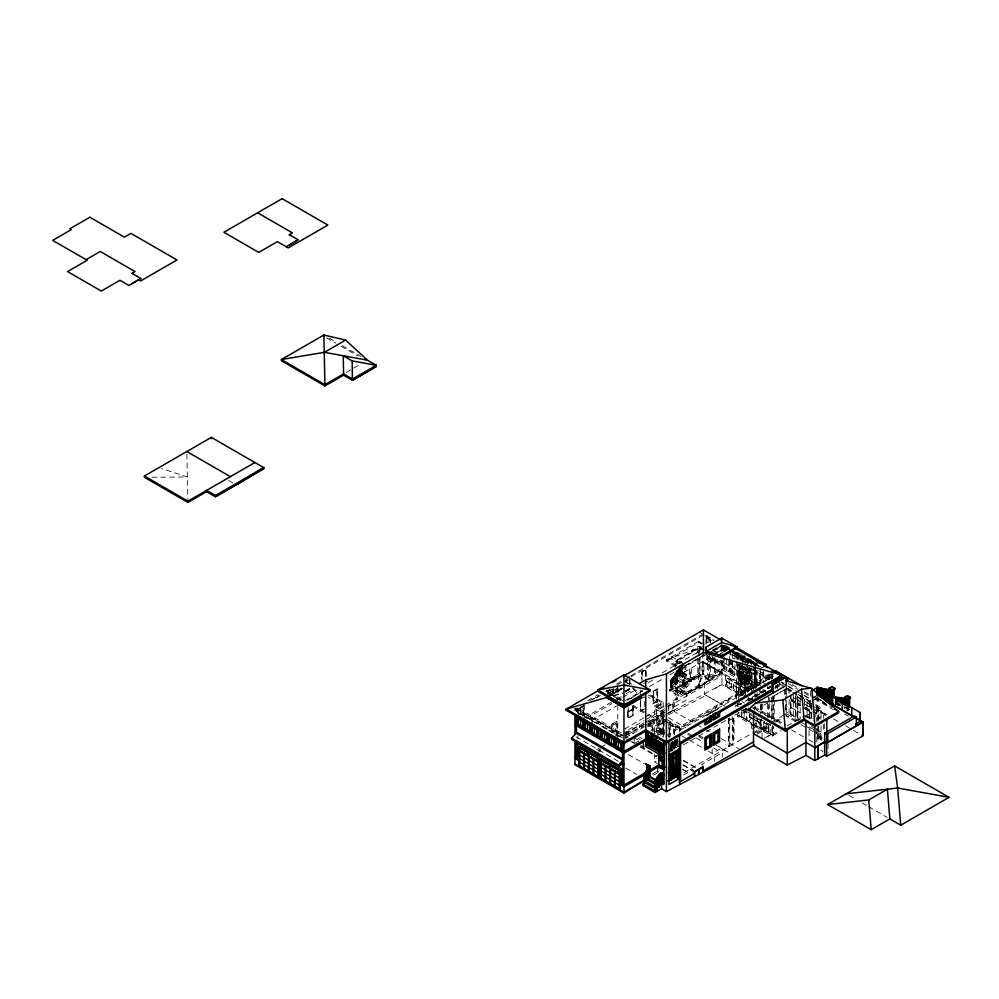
<?xml version="1.0" encoding="UTF-8"?>
<svg xmlns="http://www.w3.org/2000/svg" width="999" height="999" viewBox="0 0 999 999"><rect width="100%" height="100%" fill="white"/><g stroke="black" fill="none" stroke-linecap="round" stroke-linejoin="round"><path stroke-width="0.75" stroke-dasharray="5 3.75" d="M737.262 714.585L741.857 717.157M761.151 729.295L761.151 718.731M761.151 712.699L761.151 706.668L767.806 702.821M772.177 726.972L772.177 736.101L773.139 735.551L773.139 726.773M786.188 686.276L786.188 688.773L773.139 696.315L773.139 720.466L773.126 696.315L771.678 695.479L772.04 698.751M786.201 699.962L786.201 711.9L799.5 719.592M786.201 698.463L786.201 688.024M817.232 696.453L817.232 709.502L827.996 715.709M737.262 703.933L738.661 704.745L737.262 704.195L737.262 707.13M721.44 646.153L721.041 651.798L714.223 651.96M729.745 718.119L728.558 718.843L729.745 718.119L729.757 746.191L680.819 774.462M670.841 679.907L670.204 681.218L679.77 667.469M680.132 668.094L671.203 680.544L670.841 689.347L670.841 680.331L680.132 667.682L680.456 674.712L680.269 667.482M682.816 671.478L670.841 687.674L682.454 671.266M669.58 690.796L672.202 689.273L682.28 675.237L691.62 680.631L681.543 694.667L678.92 696.178L669.58 690.796L669.58 689.46L671.39 688.411L680.731 693.793L678.92 694.842L678.92 696.178M751.073 670.429L750.162 671.34L751.073 673.276M749.637 677.597L754.445 680.369L755.344 682.392L756.243 681.493L756.243 671.153M759.602 678.196L760.514 677.31L759.602 675.374M695.991 653.309L702.347 647.24M708.741 680.744L685.751 694.792L675.099 688.648L691.608 679.108L693.556 680.232L700.811 675.636L700.811 687.849L699.725 687.212L698.638 687.861L699.725 688.473L699.712 657.192M706.855 681.618L701.548 684.839L702.21 685.277M772.04 727.309L772.04 734.927L773.139 735.551L781.193 730.781M805.331 716.458L814.622 711.013M728.571 720.803L734.04 717.644L734.04 739.11M815.771 717.082L815.771 709.415L818.855 707.629L818.855 719.892M610.601 694.904L621.278 688.711M621.59 689.235L610.152 695.841L622.852 688.511M709.989 652.31L721.952 645.391L730.481 650.337M707.567 653.696L680.581 669.305L680.581 668.031M346.241 372.39L359.465 364.76M587.599 700.699L598.051 694.655M616.358 684.078L621.565 681.068M625.561 678.771L629.582 676.435M630.931 675.661L702.097 634.54M574.962 709.29L576.785 708.241L576.785 712.125M589.747 700.749L599.113 695.341M617.657 684.627L621.565 682.367M703.433 635.027L625.049 680.319L631.618 684.115M622.889 700.686L606.53 691.233L610.152 689.148M643.993 723.026L623.963 734.602L577.872 707.991L576.423 708.828L576.423 711.138M592.507 699.537L599.163 695.691M605.819 691.845L608.491 690.309M622.514 737.749L574.962 710.301L583.678 705.269L583.678 716.758M596.44 697.901L600.449 695.579M607.13 691.72L609.802 690.172L609.802 689.16M625.599 681.206L627.772 679.944M577.872 708.99L583.316 705.843L583.316 717.007M576.423 710.139L577.872 709.302L623.963 735.913M582.954 706.468L578.234 709.19L578.146 713.623L578.234 709.19L583.041 706.305L583.041 718.256M609.065 693.119L612.699 691.021M675.449 666.333L666.458 661.151L666.458 659.877L698.938 641.121L704.345 644.255M610.239 694.642L612.787 693.169L612.787 688.773L608.978 690.971L608.978 693.905M621.49 688.136L617.682 690.346L617.682 687.412M608.703 695.841L621.765 688.299M610.152 695.129L621.59 688.536M610.152 695.341L621.59 688.736M578.234 715.059L582.954 712.337M704.095 650.424L698.863 647.414L700.799 648.526L700.799 647.277L698.863 646.166L691.608 650.361L691.608 651.61M625.961 690.634L629.582 688.536M629.682 688.586L625.874 690.784L625.961 684.477M699.949 648.039L677.272 661.138L681.006 663.299M625.599 691.258L629.957 688.736M625.237 691.695L634.203 686.513M625.137 692.182L632.667 687.824M584.403 717.781L611.288 702.247M616.67 699.138L624.737 694.48M626.086 693.706L634.153 689.035M643.556 683.603L648.938 680.494M662.374 672.727L696.353 653.096M586.376 718.318L612 703.521M618.743 699.625L621.44 698.064M622.789 697.277L636.263 689.497M648.401 682.479L653.796 679.37M679.844 675.561L679.844 668.443M685.976 665.384L703.446 655.282L703.446 654.083L738.648 674.412L749.1 668.368M625.049 700.661L642.619 690.484M649.387 686.575L664.248 677.996M669.655 674.862L703.446 655.344L757.779 686.713M712.574 650.074L716.595 647.752M591.183 720.629L616.483 706.006M678.433 670.042L678.646 678.346L687.986 683.741L686.176 684.79L676.835 679.395L678.646 678.346M713.011 650.561L721.952 645.404L712.649 650.761M639.198 693.343L626.136 700.886L626.136 703.396M677.622 671.028L677.984 678.159L677.984 671.028M630.856 698.576L634.577 696.328M677.21 671.74L677.222 679.07M676.423 672.702L676.423 679.819M713.648 651.123L721.952 646.328M675.811 673.551L675.998 680.781L675.986 673.451M675.199 674.4L675.561 681.53L675.561 674.4M674.587 675.249L674.775 682.479L674.775 675.149M674.337 683.229L674.163 675.998M673.363 676.96L673.726 684.078L673.726 676.96M681.93 672.165L681.917 665.034M672.939 677.697L673.201 685.888L682.542 691.283L680.731 692.332L680.731 695.129M681.318 673.014L681.306 665.896M672.14 678.658L672.327 685.888L672.502 678.658M716.495 652.822L721.715 649.8L721.715 643.044M680.706 673.863L680.706 668.169M671.54 686.638L671.89 679.507M710.951 656.818L680.456 674.362L689.797 679.757L687.986 683.741M679.045 669.405L679.045 676.311M684.178 673.164L683.091 673.788L683.091 686.001L684.19 685.364L684.178 673.164L683.366 672.689L683.366 684.902L684.19 685.364M679.233 669.293L679.045 676.523L679.045 669.193M640.659 698.9L644.293 696.803L644.293 708.528L640.571 710.789L640.571 698.838L640.671 710.626M689.797 681.231L680.456 675.836L678.646 676.885L687.986 682.267M718.668 654.869L729.12 648.838M714.897 657.767L709.702 660.764L709.702 656.53M709.44 661.238L715.172 657.929L715.184 676.847M676.835 679.395L676.835 680.868L675.012 681.917L684.352 687.3L682.542 691.283M709.44 662.075L715.172 658.766M684.377 676.623L684.377 677.509L684.552 676.735M706.755 664.66L707.567 664.185M707.604 665.147L708.428 664.672M628.059 711.887L632.954 709.065M673.201 685.888L671.39 686.937L680.731 692.332M632.954 709.377L628.059 712.2L628.146 717.856M670.841 689.347L671.203 689.135M708.653 657.354L717.357 662.374L721.278 660.114M691.62 680.631L691.608 677.821L698.875 673.626L708.666 679.283L721.141 672.077L721.141 658.778M691.608 678.221L697.789 674.65M689.797 679.757L691.608 678.708M702.21 678.046A7.767 4.483 0 0 0 700.986 683.466L685.988 692.782L677.272 687.762L698.875 675.287L698.863 646.166M702.01 674.088L702.834 673.613M676.186 689.273L677.285 688.648L676.186 688.024M703.096 674.775L703.096 662.549L703.908 662.075L703.92 674.3L702.01 674.15L702.834 673.676L702.821 652.697M690.359 681.805L691.333 681.243L691.32 669.03L690.509 668.568L690.359 681.805L689.535 681.33L689.535 669.13L691.32 669.03L689.535 669.13M644.655 708.741L640.309 711.251L640.297 701.473M684.352 687.3L686.176 686.251L676.835 680.868M654.457 732.529L654.445 706.093L660.976 702.322L647.889 694.755M708.666 675.586L709.44 675.137M715.184 671.827L721.141 668.381M656.63 732.654L656.618 706.093L663.149 702.322L648.701 693.968M612.637 732.03L615.721 730.244L615.721 737.399M709.44 676.81L704.632 679.595L704.632 694.455L724.924 706.168L706.106 695.267M715.184 673.501L721.141 670.054M675.099 699.337L676.198 698.701L677.285 699.337L676.198 699.962L675.099 699.337L675.099 668.781M684.902 693.868L686.325 693.044L686.338 699.962L673.151 707.567M708.666 680.169L721.965 672.489M643.905 717.819L625.062 728.708L634.265 734.015M645.254 717.045L664.098 706.156M665.434 705.381L721.965 672.727L702.821 661.5M686.325 694.567L721.965 673.975M665.684 707.092L673.151 702.784L673.151 710.526L668.793 713.036M738.661 700.811L738.648 664.897L742.269 662.799M743.481 662.1L749.537 658.603M745.416 661.813L750.261 659.015L750.261 662.999M625.786 737.087L625.786 731.218L644.043 720.679M645.342 719.917L665.896 708.054M668.381 706.618L721.965 675.661M745.903 661.95L751.71 658.603L751.71 664.997M745.416 663.074L750.261 660.277L754.245 662.162M596.753 749.612L599.375 748.101M600.674 747.352L605.906 744.33M619.405 736.525L621.728 735.189M624.475 733.603L639.422 724.962L639.422 727.472M645.329 722.265L663.885 711.538L654.445 706.093M738.648 668.868L747.115 663.985M598.064 750.599L600.674 749.088M639.397 727.072L647.327 722.489M648.638 721.728L664.747 712.299M744.205 666.495L739.372 669.293L740.821 670.129L740.821 662.412M625.237 735.539L644.455 724.437M648.339 722.202L658.803 716.146L658.803 735.339M738.648 670.554L744.692 667.057M598.214 752.185L600.824 750.674M648.339 723.463L653.533 720.454M746.628 666.77L739.372 670.966L748.438 676.211L748.451 679.557L758.478 685.351M625.237 737.849L644.455 726.748M648.339 724.5L658.803 718.456L657.342 717.619L663.885 713.848L654.445 708.391L660.976 704.62L647.889 697.065M748.326 666.945L738.648 672.539L729.782 662.1M646.728 726.223L652.534 722.864L652.547 731.892M737.562 673.788L748.276 667.594M648.326 725.624L652.272 723.338L652.272 731.455M754.245 664.884L755.344 664.26M647.914 726.91L651.36 724.912L651.36 730.581M753.895 665.609L757.155 663.723L756.068 663.086M715.434 688.311L721.965 684.54L721.952 660.252M758.653 685.664L739.372 674.525L750.261 668.244L769.48 679.332M738.648 675.162L751.71 667.607L751.71 668.868L769.58 679.183M751.71 668.868L738.648 676.41L756.892 686.95M738.648 677.147L751.71 669.592L751.723 693.443M739.735 677.772L750.624 671.478L750.624 677.759L739.735 684.053M745.454 674.787L750.349 671.952L750.349 677.609L745.454 680.431L745.454 674.787L745.541 680.282M634.29 741.57L633.928 737.387M740.097 680.706L744.817 677.971M745.541 677.559L750.261 674.824M762.187 667.844L765.871 665.721M634.652 743.368L638.661 741.058M654.682 731.792L657.354 730.257L658.803 731.093L653.546 734.128M740.696 696.003L740.696 682.08L741.782 681.455L753.658 688.323M740.097 683.428L740.097 677.984L744.904 675.099L744.904 680.756L740.009 683.578L739.922 666.283M739.735 684.889L750.624 678.596L750.636 690.933M740.646 685.414L744.28 683.316L744.28 696.703M658.666 734.877L663.885 731.855L654.445 726.41L660.988 722.639L645.279 713.573M763.973 674L763.386 674.275L763.386 671.34M664.76 732.617L659.527 735.639L659.527 715.309L679.482 726.835L679.482 732.142M747.04 691.945L747.04 685.751L748.126 685.127L748.126 691.308M747.552 692.245L747.489 686.013L748.588 685.389L748.588 691.57M643.206 746.715L642.844 742.532M640.659 745.254L644.03 747.19L640.297 745.454M770.753 674.1L679.482 726.835L679.482 728.096L667.856 721.378M666.42 735.639L773.114 674M736.525 697.439L735.426 696.815L747.177 690.034L748.263 690.659L773.114 676.298L768.406 673.576L768.406 679.882M679.482 730.531L773.114 676.423L768.406 673.701M705.981 715.509L710.339 712.999M714.148 710.789L718.493 708.279M753.721 691.895L753.721 687.911L752.634 688.536L752.634 691.196M706.143 715.609L710.164 713.286M718.231 708.753L715.684 710.214L718.131 708.903M706.343 715.721L709.977 713.623M672.04 741.733L672.315 749.7M674.313 740.896L675.037 740.471M765.621 690.621L755.731 696.053L755.719 694.892L768.181 687.999M755.719 696.041L765.346 690.471M748.438 700.774L753.758 697.702M755.094 696.927L765.734 690.784M775.748 686.251L783.154 681.98M659.69 753.983L654.457 756.992L657.155 758.553M775.162 688.436L780.231 685.614M668.169 752.06L678.696 745.828M671.316 742.307L671.453 750.349L671.59 742.307M674.175 742.145L674.038 748.85L674.038 740.734M675.624 747.776L675.898 739.822M676.485 739.322L676.76 747.289M668.606 752.309L676.498 747.589M683.466 744.867L725.823 720.391M734.964 715.109L746.952 708.179M657.155 763.586L654.457 762.025L659.69 759.003M791.42 691.783L784.565 688.448L784.565 696.116M754.382 726.061L737.212 716.146L746.703 710.851M773.139 696.315L786.201 688.773L785.114 688.136M652.135 774.262L658.816 770.404L657.367 771.253L657.367 766.221M653.596 775.099L658.816 772.09L658.816 766.633M755.993 720.729L759.49 718.706M752.534 725.549L760.951 720.691L753.283 716.258M767.457 717.644L768.556 717.02L768.543 696.915M752.534 728.596L760.951 723.526L755.194 720.204M708.179 751.086L712.162 753.396L721.415 748.263M814.247 696.965L816.87 695.441M729.757 746.191L751.485 733.641M752.834 732.866L768.431 723.85M772.04 721.74L786.201 713.586L800.998 722.127M813.586 697.789L816.021 696.378M754.62 733.079L772.04 723.014M774.225 721.74L781.842 717.344M814.247 699.487L819.43 696.178M683.528 774.999L692.931 769.567L692.931 773.975M762.062 738.061L762.062 729.62L770.229 724.899L766.208 722.577M757.017 732.929L770.092 725.386M775.798 722.102L783.316 717.757M814.61 699.687L817.219 698.176L812.075 701.236L817.332 698.226L824.375 702.21M757.329 734.015L772.177 725.449M764.397 738.111L771.69 733.903L773.139 735.564L773.139 726.435M771.69 734.377L764.784 738.049M787.287 725.848L804.607 715.858M772.04 734.927L779.557 730.594M817.944 720.142L817.956 709.402L821.041 707.629L821.041 719.817M835.414 704.295L835.776 700.374M839.46 704.869L840.022 704.969M816.845 719.03L824.662 714.547L815.771 709.415M846.141 707.117L846.715 708.94M846.74 707.255L844.405 708.528L844.405 706.905M848.813 707.604L846.603 708.878L845.991 706.892L846.603 707.255M847.926 709.028L849.649 709.715L847.926 710.389L848.201 707.604M846.628 710.489L848.813 709.228M847.102 708.666L848.651 709.452L848.925 707.667M816.857 734.839L818.855 733.678L818.855 726.023M817.856 735.526L821.041 733.678L817.02 731.368M817.856 738.049L821.041 736.213L814.385 732.367M676.723 665.809L666.458 659.877L671.852 656.768L682.242 662.774M817.244 720.042L826.835 714.547L817.944 709.415M675.099 688.648L699.725 674.999L709.515 680.669L685.751 694.392L675.948 688.736L699.725 674.999L679.757 686.937L678.908 686.45M774.937 687.524L780.356 684.527M797.452 718.393L797.439 695.354M625.724 735.526L643.706 726.173M645.079 725.449L664.447 715.371M665.684 714.722L721.965 684.54L741.595 695.916M664.622 716.87L661.001 718.756L680.731 730.157M668.381 714.909L706.081 695.292M644.03 747.215L643.668 741.545M667.769 749.899L678.421 744.355M728.596 718.793L728.471 746.927M737.212 716.146L738.661 715.384L750.349 722.177L750.349 718.668M666.458 659.877L702.022 646.715M686.325 693.806L684.902 694.305L684.889 666.795M613.598 695.429L622.477 692.856M613.761 695.841L622.427 693.331M727.709 682.517L726.86 681.418L727.709 681.306M152.06 477.235L187.375 476.973L161.713 468.568M700.149 649.338L702.347 649.325M820.167 699.537L817.232 699.075L832.03 707.617M835.176 703.933L839.697 704.732M837.287 704.532L840.346 705.069M840.246 705.294L837.237 704.77L837.075 699.35M731.505 654.757L750.923 660.239M715.184 675.524L714.397 675.224A8.217 4.745 0 0 0 704.482 675.973L709.44 678.833M722.502 645.566L729.495 648.813M736.488 652.06L744.879 655.968M329.133 338.074L335.739 341.883M342.332 345.691L360.814 356.356M326.498 337.812L335.739 343.144M341.009 346.191L358.166 356.094M835.451 701.51L839.46 703.82M844.804 706.905L848.201 708.878M834.977 701.46L839.023 703.796M835.639 702.547L843.406 707.03M835.464 702.672L840.846 705.769M834.977 703.084L839.023 705.419M835.951 703.87L838.648 705.419M817.232 697.864L820.017 699.787M725.399 645.379L730.481 648.314M741.183 654.495L754.62 662.25M816.87 697.976L824.762 702.534M844.517 713.935L848.463 716.221M755.706 663.623L751.71 661.326L749.537 662.587L749.537 659.864M792.207 684.69L797.514 687.762M804.158 691.595L813.448 696.965M814.784 697.727L829.382 706.156M706.193 635.364L714.035 639.884M724.113 645.679L729.707 648.938M734.939 651.96L762.974 668.144M732.517 650.749L723.076 645.391L723.076 648.226L725.936 649.874L725.936 647.04M733.84 651.51L754.982 663.723M723.164 645.554L725.848 647.102L725.848 649.712L723.164 648.164M726.298 647.364L728.97 648.9M699.662 632.429L702.185 633.878M704.894 635.439L714.035 640.721M721.877 645.254L728.408 649.025M733.628 652.035L759.065 666.72M773.114 674.837L772.027 674.2L772.027 678.583M788.223 683.653L797.514 689.023M804.158 692.856L813.448 698.214M814.784 698.988L833.366 709.715M706.081 636.55L712.687 640.359M721.927 645.704L728.533 649.512M729.857 650.274L759.003 667.107M751.71 662.999L755.706 665.309L755.881 662.986M723.164 646.865L725.848 648.401M726.298 648.663L727.597 649.412L727.597 648.101M711.425 640.684L705.981 637.449L705.981 644.467M720.566 645.966L727.097 649.737M732.329 652.747L753.521 664.884L753.521 662.162M705.981 637.662L711.425 640.809L711.425 638.373M720.566 646.091L727.097 649.862M732.329 652.871L749.887 662.799M706.343 638.074L709.977 640.172M722.801 648.376L726.723 650.636M781.343 682.18L783.865 683.628M787.662 685.814L795.404 690.284M804.332 695.454L810.664 699.1M726.123 650.836L723.95 649.575L723.95 652.085M741.008 659.427L746.453 662.562M781.143 682.379L810.314 699.238L810.314 701.748L797.052 694.093M737.474 657.692L732.567 654.869L732.567 657.692M741.283 659.889L746.178 662.724M721.715 648.913L725.449 651.073M758.653 670.566L771.777 678.021L771.84 671.34M721.715 649.8L725.449 651.96M787.537 688.286L796.915 693.706M798.263 694.48L810.314 701.435M815.684 704.532L821.041 707.629M779.819 684.14L785.114 687.212M786.45 687.974L795.728 693.331M706.343 641.845L708.154 642.894L708.154 639.123M754.432 670.317L752.072 668.955L752.072 671.678M792.731 692.544L818.855 707.629M763.323 676.835L768.044 679.557M797.439 696.827L800.711 698.713M804.332 700.799L809.777 703.945M802.609 700.124L797.714 697.29L797.714 702.946L802.609 705.781M812.724 705.968L816.408 708.091L816.408 713.748L812.736 711.625M741.283 665.546L746.178 668.381M833.378 718.818L838.748 721.927M845.479 725.811L852.197 729.695M853.546 730.469L862.961 735.901M741.008 665.709L746.453 668.843L746.453 666.333M738.648 664.897L739.372 665.309L739.372 674.525M713.473 650.774L717.444 653.071M741.295 666.92L746.091 669.692L746.191 681.58L741.208 678.696L741.208 666.758L746.178 669.63L746.091 681.418M749.637 671.74L754.432 674.5M797.801 700.174L800.162 701.535M804.707 704.158L809.415 706.88M813.96 709.502L816.32 710.863M793.268 697.552L795.629 698.913M747.452 673.638L742.544 670.816L742.544 658.865M765.684 684.065L763.323 682.704L763.224 672.302M769.492 686.688L772.027 688.149M804.607 706.93L809.515 709.765L809.515 704.108L804.607 701.273L804.607 705.519M795.991 702.272L790.546 699.125L790.546 714.41M797.439 703.109L800.711 704.994M809.777 710.227L804.345 707.092L804.332 699.337M704.432 649.825L699.949 647.24L677.272 660.351L682.242 663.224M790.546 699.962L795.991 703.109M797.439 703.945L800.711 705.831M804.345 707.929L809.777 711.063M800.162 705.831L797.714 704.42L797.726 718.244L800.174 719.555L800.162 705.931L797.801 704.57L797.814 718.194M805.831 709.103L809.515 711.226L809.515 718.905M767.132 687L769.58 688.411M804.707 708.553L809.415 711.276M724.238 662.936L729.033 665.709M732.579 667.757L737.387 670.529M741.295 672.789L746.091 675.549M756.243 681.555L759.602 683.491L759.602 671.166M712.112 657.117L721.965 662.799L721.141 663.274L707.604 655.456L707.604 664.26M760.788 685.838L749.899 679.557L749.887 667.532M763.099 689.785L765.771 691.333M812.262 718.743L805.931 715.084L805.931 718.156M790.908 707.392L795.629 710.127M797.814 711.375L800.174 712.737M804.707 715.359L809.427 718.081M722.689 668.319L756.33 687.749L756.33 682.442M805.943 716.345L813.523 720.729M762.786 691.945L763.061 690.958M755.831 688.311L741.008 679.757L741.008 696.191M757.18 689.098L762.574 692.207M721.965 669.58L753.721 687.911M759.203 691.508L761.738 692.981M740.696 682.08L747.04 685.751M747.489 686.013L752.572 688.948M702.821 661.45L754.982 691.795M721.141 672.964L702.01 661.912L702.01 674.15M721.965 673.563L751.023 690.334M747.19 689.385L749.362 690.634M811.475 726.498L815.471 728.808M816.683 729.507L821.041 732.017M740.559 685.863L745.466 688.698L745.379 694.342M802.284 722.851L815.721 730.619M796.653 720.866L785.651 715.134L785.651 696.753M805.793 726.136L812.324 729.907M813.636 730.669L818.855 733.678M726.86 681.418L731.58 684.14M733.753 685.401L738.473 688.124M740.659 689.372L745.366 692.107M795.616 721.528L786.201 716.096L786.201 701.036M800.998 724.637L806.368 727.747M809.065 729.295L813.061 731.605M817.944 735.476L825.574 739.859M817.045 736.213L823.388 739.872M740.559 692.782L743.019 694.193L743.006 687.387M749.912 698.076L752.359 699.587M744.642 695.454L740.296 692.944L740.296 685.401L745.729 688.536L745.741 696.078M749.362 698.176L751.548 699.437M817.944 737.999L821.752 740.197M725.411 685.601L742.931 695.729M748.326 698.838L751.023 700.399M702.834 673.676L703.92 674.3M736.525 695.142L735.426 694.517L735.426 696.815M682.242 664.01L685.976 666.171M679.919 663.923L670.766 658.641L666.458 661.151L698.938 642.369L698.938 641.121L701.635 644.168M754.62 706.992L785.976 725.099M699.725 676.66L698.626 676.036L698.638 687.849M753.533 707.629L783.241 724.774M791.583 729.869L806.368 738.411M813.061 742.269L809.065 739.959L809.065 726.785M741.782 701.573L744.33 703.034M752.397 707.692L754.944 709.165L754.944 706.068M768.556 717.02L755.394 709.427L755.394 706.33M738.81 702.572L741.658 704.195M676.723 667.082L684.964 671.827M820.479 750.124L823.001 751.585M736.475 702.484L740.409 704.757M729.67 699.1L728.583 698.463L728.583 700.774L725.661 702.459L725.661 700.162L726.748 700.786M745.404 708.628L749.45 710.963M682.28 672.427L691.608 677.821M745.404 708.89L749.45 711.226M682.28 673.314L693.556 679.832L693.543 678.933M738.386 706.518L735.751 704.994L735.751 707.941M743.668 709.565L746.303 711.088M747.627 711.85L751.585 714.135M752.896 714.897L764.859 721.802M743.668 710.714L746.94 712.599L746.94 720.167M751.997 715.521L749.45 714.048L749.45 721.64M741.857 710.089L746.665 712.762L746.665 720.004M690.509 680.769L691.333 681.243M698.638 687.025L699.725 687.662M749.812 716.67L760.589 722.889M752.147 718.131L749.712 716.72L749.712 714.522L760.676 720.841L760.676 723.051L753.371 718.83M749.45 716.882L751.748 718.206M749.45 717.095L754.045 719.742M755.194 720.416L760.951 723.726M677.622 678.159L677.797 670.928M741.857 716.683L746.578 719.405M763.81 729.357L768.531 732.092M760.876 728.209L761.962 728.845M752.672 724.2L762.062 729.62M755.706 726.822L770.229 735.214L770.229 724.899M683.091 686.001L682.28 685.526L682.267 663.623M717.357 706.218L716.271 705.581L716.271 707.891L679.482 729.145L679.482 730.394M671.016 680.082L670.566 681.43L670.042 681.031M684.352 688.773L675.024 683.378L673.201 684.427L682.542 689.822M678.908 686.051L679.757 686.538M713.061 711.126L716.32 713.011M672.202 689.273L681.543 694.667M711.425 712.075L714.685 713.96M669.58 689.46L678.92 694.842M848.938 795.316L855.544 799.125M862.137 802.934L867.419 805.981M868.73 806.742L887.212 817.407M673.151 702.185L674.6 703.021L674.6 711.675M624.325 681.156L629.557 684.178M640.034 690.222L642.644 691.733M625.299 681.942L629.308 684.265M673.151 710.838L697.314 724.787M698.651 725.549L701.31 727.097M706.655 730.182L709.327 731.718M721.353 738.661L740.047 749.462M632.18 687.999L640.034 692.532M656.618 706.093L664.71 710.764M668.543 717.732L685.726 727.659M698.85 735.264L702.909 737.587M716.133 745.217L732.667 754.757M721.191 748.388L728.696 752.709M699.1 736.663L703.096 738.96M666.57 720.641L657.342 715.309L657.354 735.639M667.344 721.228L662.087 718.194L662.087 710.252M668.668 721.99L683.129 730.344M688.398 733.378L692.344 735.664M696.315 737.961L702.971 741.795M713.623 747.951L717.607 750.249M687.312 733.953L692.569 736.987M666.97 722.664L663.698 720.779L663.698 737.324M632.941 705.194L647.389 713.536M648.701 714.297L663.161 722.639L656.63 726.41L664.722 731.081M632.18 706.006L643.968 712.811M608.741 693.343L620.716 700.262M609.015 693.818L611.55 695.292M613.361 696.328L617.182 698.538M617.719 698.85L620.267 700.311M681.805 735.888L688.448 739.735M689.547 740.334L703.096 748.189M228.559 480.432L233.641 483.366M658.803 730.094L662.699 732.354M675.586 739.784L678.184 741.283M648.326 725.199L663.885 734.178M658.803 731.768L662.712 734.028M675.586 741.458L678.184 742.969M671.865 742.032L675.586 744.18M671.503 742.544L679.495 747.152L671.74 742.794M670.441 743.606L676.91 747.339M670.441 744.143L679.495 749.375M670.616 745.803L675.873 748.838M703.096 765.371L701.635 764.535L722.327 752.584L722.327 757.117M674.175 748.775L673.9 740.821M673.176 749.2L673.314 741.32L673.176 749.35M670.591 750.686L670.591 742.732M683.391 760.376L696.428 767.906M683.179 760.551L696.278 768.119M639.522 737.05L642.145 738.573M625.786 731.218L632.767 735.252M637.749 738.124L640.297 739.597M683.166 764.872L693.643 770.928M682.891 765.022L693.368 771.066M625.499 732.729L632.479 736.763M633.828 737.537L639.223 740.659M682.879 769.342L689.422 773.114M625.898 736.725L628.296 738.111M682.592 769.48L689.048 773.201M622.502 735.439L574.962 707.991L574.962 710.301M574.962 708.416L622.502 735.863M632.479 741.782L635.177 743.343M640.571 746.465L655.419 755.032M625.524 738.523L629.482 740.808M630.806 741.57L633.441 743.094M640.034 746.89L657.167 756.792M577.872 712.349L583.316 715.496M601.823 726.186L607.267 729.32M608.716 730.169L614.16 733.303M615.609 734.14L621.053 737.287M578.146 712.824L583.041 715.659M585.039 716.807L587.487 718.318M591.932 720.791L596.828 723.613M602.097 726.648L606.992 729.482M608.99 730.631L613.886 733.466M615.884 734.615L620.779 737.449M628.396 754.52L644.193 763.648M657.367 771.253L658.816 772.09M576.061 736.85L618.955 761.625M625.861 768.156L636.4 774.237M732.479 651.498L757.155 665.771L757.155 663.723M746.977 699.038L749.675 700.599M737.274 704.195L738.661 704.994L770.816 686.425L769.367 685.589L769.367 688.623M670.616 745.316L675.873 748.351M670.516 746.603L678.321 751.123M669.867 749.737L671.84 750.886M670.804 750.436L671.977 751.123L671.977 748.601M670.841 681.043L670.479 689.135M751.872 723.114L738.661 715.384L738.661 712.362M753.196 723.888L771.69 734.702L755.194 725.024M671.203 680.119L670.404 681.243M633.628 688.948L638.473 694.567M730.619 686.288L731.58 687.487M772.439 725.299L773.139 735.564M186.875 454.283L187.862 499.438M848.651 707.829L848.651 709.452M847.926 707.404L847.926 710.389M847.464 708.066L847.477 710.963M846.328 707.005L846.328 707.841M837.799 701.96L837.799 704.794M837.624 699.45L837.624 704.682M837.437 701.972L837.437 704.595M836.875 701.872L836.887 704.495M836.7 701.773L836.7 704.595M836.513 699.25L836.513 704.495M836.325 701.773L836.325 704.395M836.151 701.673L836.151 704.495M835.963 699.163L835.963 704.395M835.589 701.573L835.589 704.407M818.131 707.304L818.131 721.128M818.131 727.272L818.131 730.344M816.67 706.468L816.683 715.047M811.5 705.257L811.513 710.913M811.513 712.374L811.513 720.054M811.238 703.321L811.238 720.579M810.701 703.371L810.701 713.274M810.414 691.183L810.414 700.049M809.777 702.484L809.789 719.742M807.055 702.796L807.055 708.241M807.067 709.914L807.067 716.72M800.162 698.813L800.162 704.258M797.801 697.452L797.801 702.896M795.991 694.517L796.003 717.557M795.716 696.141L795.716 701.798L790.821 698.963L790.821 694.73M795.629 701.635L795.629 696.191L793.268 694.829L793.268 700.274M793.268 701.947L793.281 715.571M790.908 696.191L790.908 698.913M789.098 690.534L789.098 693.606M789.098 699.75L789.098 713.573M782.916 682.492L782.916 685.564M777.309 684.19L777.297 688.761M775.873 684.877L775.861 688.061M772.177 674.188L772.264 678.796M771.69 674.662L771.69 679.058M771.678 697.002L771.678 719.879M770.941 674L770.941 680.057M769.492 674.337L769.492 678.958M769.317 697.589L769.317 702.072M769.317 703.571L769.317 718.518M768.893 733.066L768.893 725.274L763.448 722.14L763.448 729.869M768.531 725.486L768.531 732.854L768.618 725.436L763.723 722.602L763.823 730.082M768.131 673.638L768.131 679.607M767.906 686.425L767.919 688.985M767.457 703.721L767.457 716.108M766.171 724.125L766.171 731.468M765.684 675.262L765.684 681.131M762.961 672.102L762.961 682.916M762.2 704.07L762.2 713.348M761.738 703.808L761.75 713.086M761.113 704.695L761.113 712.437M760.951 720.691L760.951 728.396M760.776 672.315L760.788 684.34M760.501 669.243L760.514 685.376L750.174 679.407L750.162 668.643M760.651 704.432L760.651 713.723M760.039 727.859L760.039 724.25L756.106 721.977L756.106 725.549M757.155 670.254L757.167 686.725M757.167 692.694L757.167 698.938M757.13 718.905L757.13 720.903M756.068 661.113L756.068 665.134M756.068 670.129L756.081 687.599M755.993 696.191L755.719 694.892M755.893 671.016L755.893 687.499M755.331 666.258L755.344 682.392M755.394 693.955L755.394 697.052M754.982 666.832L754.982 688.673M754.932 693.693L754.932 696.79M754.794 669.892L754.794 673.663L749.362 670.529L749.35 668.006M754.807 686.862L754.794 674.3L749.275 671.103L749.287 683.678M754.532 668.955L754.532 673.201L749.625 670.366L749.625 667.544M754.432 667.132L754.432 680.506L751.073 678.558L751.073 667.644M754.307 706.955L754.307 710.052M753.521 666.558L753.521 670.129M752.272 697.202L752.272 699.437M752.035 673.126L752.047 684.852M751.323 723.426L751.323 729.282M749.725 667.594L749.725 670.317M749.725 690.584L749.725 680.169L746.091 682.267L746.091 692.682M748.588 697.764L748.588 700.861M748.263 658.578L748.263 666.62M748.263 668.119L748.276 683.091M748.263 690.659L748.263 688.361L747.177 687.724L747.19 692.394M748.139 697.502L748.139 700.599M747.901 673.476L747.901 678.92M747.714 661.538L747.714 674.113L742.269 670.966L742.269 663.249M747.539 658.166L747.552 682.679M747.352 673.488L747.352 661.75L742.632 659.028L742.632 661.962M746.453 682.042L746.453 669.48L740.933 666.283L740.933 678.858M745.179 674.625L745.179 680.906M745.179 681.743L745.192 697.165M744.992 660.389L744.992 663.324M744.992 666.258L744.992 672.115M744.817 675.249L744.817 680.694M744.218 711.45L744.218 718.568M743.693 668.306L743.693 680.032M742.632 664.897L742.632 670.754M742.644 676.51L742.644 681.955M742.269 658.403L742.269 661.7M741.782 681.455L741.782 695.379M741.77 709.927L741.857 717.182M741.495 712.449L741.495 716.97M740.821 655.344L740.821 660.863M739.922 660.289L739.922 653.771L738.823 653.134L738.835 677.647M739.735 676.51L739.747 697.227M738.636 654.095L738.648 660.714M737.737 660.052L737.737 657.542L732.292 654.395L732.304 658.166M737.749 664.447L737.749 677.022M737.549 653.458L737.474 676.548L732.492 673.676L732.492 663.224M736.463 654.095L736.463 659.902M736.463 661.35L736.475 699.362M736.113 683.403L736.113 690.109M735.014 656.38L735.014 659.103L732.667 657.742L732.667 655.019M734.977 664.735L734.989 674.999M733.378 718.031L733.378 744.093M732.954 718.269L732.954 744.342M732.579 661.887L732.592 673.626M732.217 661.263L732.23 673.826M732.292 716.645L732.304 744.717M731.206 659.752L731.218 673.251M730.481 659.34L730.494 672.827M729.395 656.493L729.395 659.003M729.395 659.627L729.395 672.202M729.12 659.79L729.133 671.728L724.15 668.855L724.238 657.067M729.22 679.432L729.22 686.126M729.033 661.301L729.033 671.565M729.008 718.543L729.02 746.615M726.635 658.453L726.635 670.192M726.211 647.202L726.211 650.024M725.411 675.549L725.411 686.538M724.487 646.316L724.487 648.925M723.875 657.841L723.875 669.005M722.864 645.928L722.864 653.433M722.864 660.926L722.864 668.431M722.677 645.829L722.677 653.321M722.689 660.826L722.689 670.004M721.952 644.655L721.952 653.821M721.141 646.803L721.141 652.784M717.357 659.677L717.357 662.374M714.71 756.98L714.71 761.263M712.299 656.443L712.299 659.165M712.162 748.913L712.162 753.396M710.339 640.047L710.339 642.894M710.064 640.122L710.064 643.219M709.427 654.957L709.44 680.169M708.666 656.955L708.666 679.283M707.579 656.068L707.579 676.211M706.743 654.969L706.755 663.761M706.256 637.911L706.343 644.355M699.949 651.136L699.949 646.79L675.087 661.151L675.099 667.257M699.949 657.305L699.962 674.25M699.712 646.653L699.712 655.644M699.088 652.322L699.088 653.571M697.777 648.051L697.777 652.672M697.777 658.841L697.789 674.25M692.457 678.309L692.457 679.195M685.976 664.922L685.988 693.244M683.091 664.098L683.091 672.901M682.105 664.934L682.105 672.265M681.68 668.743L681.68 673.014M681.493 665.996L681.493 673.114M681.068 666.745L681.068 673.863M680.881 666.845L680.881 673.963M680.456 667.594L680.456 675.836M677.484 738.748L677.484 746.865M677.272 659.902L677.272 664.098M677.272 670.017L677.272 687.762M677.285 688.648L677.285 699.337M677.347 738.823L677.347 746.79M676.598 672.589L676.61 679.932M676.623 740.571L676.623 747.364M676.186 660.514L676.186 668.843M676.186 670.379L676.198 699.962M675.586 725.848L675.586 733.591M675.761 739.897L675.761 747.864M675.386 674.3L675.386 681.63M675.037 740.321L674.899 748.363L674.899 740.247M674.587 734.577L674.587 727.06L669.143 723.913L669.143 737.462M674.587 740.596L674.587 743.606M674.313 734.602L674.313 727.222L669.417 724.387L669.417 736.201M673.551 676.847L673.551 684.178M673.413 733.84L673.413 727.747L670.317 725.961L670.329 736.638M673.039 741.32L673.039 749.275M672.327 678.558L672.327 685.888M672.315 741.733L672.315 749.849M668.955 734.178L668.955 736.475M668.868 724.075L668.88 737.362M668.656 705.694L668.668 712.811M663.973 721.241L663.973 737.487M663.885 711.538L663.885 736.475M663.149 702.322L663.161 736.675M662.699 718.406L662.712 736.75M660.976 702.322L660.988 736.4M656.992 689.46L656.992 701.186M654.457 753.945L654.457 762.025M653.533 719.193L653.546 731.318M653.358 691.558L653.371 703.284M646.103 676.535L646.103 669.355L641.745 671.865L641.745 679.058M645.829 676.56L645.829 669.829L642.02 672.027L642.02 681.455M645.741 674.587L645.741 669.979L642.107 672.077L642.107 679.757M640.297 691.857L640.297 696.328M633.229 705.569L633.229 715.346L627.784 718.493L627.784 708.716M632.954 706.156L632.954 715.184L628.059 718.019L628.046 706.081M632.866 706.206L632.866 709.003L628.146 711.738L628.146 707.529M632.866 709.527L632.866 715.134M629.944 680.119L629.944 684.427M629.582 679.308L629.682 684.54M617.807 687.824L617.807 699.437M617.807 705.244L617.819 736.213M617.407 685.789L617.407 690.809M617.444 698.376L617.444 702.147M617.145 687.724L617.145 690.659L613.324 692.856L613.324 688.461M617.082 698.588L617.082 700.686M617.045 690.609L617.045 688.511L613.423 690.609L613.423 692.694M617.082 737.874L617.07 721.116L611.276 724.475L611.276 732.092M616.808 735.289L616.808 721.59L611.538 724.625L611.55 732.105M615.234 689.56L615.234 691.645M613.061 689.56L613.061 693.331M612.699 688.923L612.699 693.119M610.876 689.972L610.876 694.168M608.703 690.821L608.703 694.592M607.617 690.609L607.617 696.603M606.53 689.984L606.53 691.233M600.374 722.664L600.374 724.962M598.551 721.615L598.551 723.925M597.102 721.191L597.102 723.463L591.658 720.316L591.658 718.056M592.02 720.941L592.02 725.349M590.209 717.22L590.209 719.48L584.765 716.333L584.765 714.073M584.403 704.844L584.403 716.345M580.594 707.829L580.594 713.698M577.872 707.991L577.872 713.686M577.884 735.913L577.884 739.035M576.048 708.628L576.061 710.926M828.071 743.843L828.071 752.984M824.662 723.738L824.662 729.869M823.576 715.172L823.551 718.244M823.576 724.375L823.551 730.506M821.041 725.923L821.041 742.307M817.956 726.273L817.944 742.569M816.857 708.778L816.845 722.09M816.845 728.221L816.845 743.556M786.201 688.773L786.201 694.904M785.651 689.085L785.651 695.217M779.882 682.604L779.882 683.865M774.225 695.679L774.225 698.751M774.225 700.287L774.225 720.204M772.439 726.822L772.439 735.963M772.04 700.287L772.04 718.681M628.408 679.894L625.861 681.355L628.371 680.007M657.354 688.835L652.996 691.345L653.009 703.92L657.354 701.398L657.354 688.835M657.08 689.298L653.271 691.508L653.284 703.446L657.092 701.248L657.08 689.298M714.273 660.339L710.339 662.599L710.351 677.272L714.273 674.999L714.273 660.339M615.721 723.476L612.637 725.249L612.637 731.093L615.721 729.307L615.721 723.476M672.876 710.364L668.793 712.587L668.793 705.456L672.876 703.259L672.876 710.364M701.598 643.905L698.938 642.369L701.585 643.905M754.532 674.45L749.55 671.578L749.55 683.516L754.532 686.4L754.532 674.45M795.716 703.259L790.821 700.436L790.821 714.26L795.728 717.082L795.716 703.259M795.629 703.321L790.908 700.586L790.908 714.21L795.629 716.932L795.629 703.321M731.942 680.581L726.498 677.434L726.498 684.977L731.942 688.124L731.942 680.581M738.835 684.565L733.391 681.418L733.403 688.96L738.835 692.107L738.835 684.565M731.668 680.731L726.773 677.909L726.773 684.814L731.668 687.649L731.668 680.731M738.561 684.715L733.666 681.892L733.666 688.798L738.573 691.633L738.561 684.715M755.519 665.896L755.519 663.249L755.456 665.933"/><path stroke-width="1.5" d="M187.937 502.435L144.38 477.285L144.38 476.024L211.338 437.375L263.786 467.644L263.786 468.906L215.409 496.765L206.581 491.658L187.937 502.435L187.937 501.173L254.882 462.512M206.581 491.658L206.581 490.409L215.409 495.504L263.786 467.644L236.189 484.84L236.189 483.578M211.338 438.623L211.338 437.375M323.851 336.288L323.851 335.027L345.629 340.06L367.407 360.177L324.4 352.31L281.393 359.54L281.393 360.801L324.95 385.939L343.594 375.174L352.422 380.282L376.298 366.558L376.311 365.309L364.772 358.653M324.95 385.939L323.851 335.027L281.393 359.54L324.95 384.69L343.594 373.926L352.422 379.021L376.311 365.309L376.298 366.558M343.594 375.174L343.281 355.769L352.172 360.901L376.311 365.309L373.201 367.095L373.201 368.344L352.422 380.282L352.172 360.901M669.829 768.83L669.842 760.014M670.804 755.694L670.804 759.627L668.568 758.341M671.103 754.657L671.103 769.879L668.568 768.406M671.977 754.208L671.965 771.216L669.867 770.004L672.602 771.578M674.138 773.825L674.138 767.444L679.495 770.541M676.972 751.91L676.96 766.146L673.326 764.048L673.326 754.083M677.06 751.86L677.047 766.308L673.239 764.098L673.239 753.983M677.334 751.698L677.322 766.782L672.964 764.26L672.964 753.696M639.335 683.553L645.741 679.857L666.42 673.875L703.433 652.509L703.433 629.907L721.003 640.059M753.533 712.225L753.533 745.604L787.287 765.097L805.943 755.406L814.797 760.526L824.65 755.044L826.648 756.206L862.961 735.901L862.949 722.052L823.488 699.225M814.797 760.526L814.859 725.274L811.85 688.598L785.738 680.544M824.65 755.044L824.662 733.066L854.42 715.871L856.418 717.032L856.418 725.823M826.648 756.206L826.648 734.215L856.418 717.032M827.746 742.382L827.746 733.591M846.178 699.213L846.178 700.024L846.016 698.776L832.167 696.34L860.201 712.537L860.201 721.34L862.199 722.489L861.65 721.44M862.949 735.239L862.949 722.065L855.494 717.894M862.949 724.575L862.949 722.052L826.648 743.031L824.662 741.857L814.784 747.514L805.943 742.419L787.287 753.184L753.533 733.678M723.438 655.893L706.006 651.548L706.081 647.102L706.218 651.423L721.453 655.831M706.006 651.548L721.64 642.507L721.715 638.074L736.962 646.865L736.962 648.076L721.565 656.967M664.248 745.441L646.116 734.477L664.385 745.366M818.256 688.923L817.269 688.448L831.068 690.883L831.131 690.109L817.269 687.674L817.319 688.473M832.167 697.102L846.565 699.088L846.453 699.837L846.016 698.776M831.068 690.883L831.68 690.421L831.568 691.171L817.557 688.736M831.543 690.346L831.38 691.146M650.012 766.77L643.219 774.924L650.324 766.171L645.741 763.998L650.012 766.77L650.324 766.171M643.219 774.924L649.75 766.433M643.581 775.124L649.912 766.408M661.725 773.351C646.79 797.239 660.189 764.822 663.898 774.887M654.832 781.63L661.263 773.263L664.298 774.662M655.194 781.83L661.525 773.114L664.173 774.725M623.963 764.522L622.877 763.873L618.531 766.408L571.703 739.385L571.703 738.124L576.061 733.091L576.061 715.247M763.149 696.216L767.407 692.082M749.175 708.878L755.744 703.046L786.188 685.464L786.188 677.247L780.743 674.1L780.743 675.361M776.036 671.041L776.036 672.265L776.036 671.053L801.797 685.926M574.974 740.634L574.987 764.772L623.975 793.056L645.754 779.632M236.176 484.827L263.786 467.644M645.754 779.382L623.975 792.195L574.987 763.91M649.874 736.912L649.874 744.879L650.149 736.75M86.076 259.653L100.225 251.473L135.065 271.591L131.88 273.426M140.859 278.509L131.955 283.629M289.285 234.753L292.47 232.917L257.63 212.799M289.385 244.955L298.264 239.835L289.373 234.703M324.4 352.31L345.629 340.06M566.258 710.364L566.258 709.115L598.538 690.471M601.223 688.923L603.92 687.374M611.987 682.717L616.021 680.381M624.088 675.724L703.433 629.907M606.48 697.252L623.95 707.255M705.381 647.502L721.715 638.074L721.715 639.273M574.974 724.912L576.061 724.275M623.95 705.069L650.087 689.972L623.95 674.887L597.827 689.984L597.827 691.233L623.95 706.33L650.087 691.233L650.087 689.972L623.95 684.952L597.827 689.984L623.95 705.069L623.95 674.887L623.95 676.136M626.41 705.444L630.219 703.246M630.769 702.921L634.577 700.724M635.127 700.411L638.935 698.214M639.21 698.363L626.136 705.918L626.136 703.396M606.53 697.227L623.95 708.004L641.37 697.939L641.37 697.19L623.95 707.454L606.48 697.464M720.629 656.306L736.962 646.865L721.64 642.507M576.073 756.118L574.987 756.755L578.696 758.903M623.963 742.357L645.741 729.857L666.42 741.795L781.83 675.174L781.83 676.423L666.42 743.056L645.741 731.118L623.963 743.618L566.258 710.301L566.258 709.04L623.963 742.432L623.975 793.056M763.81 665.459L767.856 667.719L765.134 666.221M763.411 665.883L765.871 664.46L736.163 647.315M647.427 735.189L647.29 743.381L647.29 735.264M649.288 736.263L649.013 744.38L649.013 736.263M623.963 751.535L645.741 738.948M623.963 753.209L645.741 740.621M647.914 740.309L650.212 738.985M646.116 743.019L664.697 753.084L664.26 753.745L664.697 753.084M653.458 746.79L653.458 738.673M645.741 743.343L653.596 738.748L653.546 735.801M654.32 739.16L654.32 747.289M657.492 737.399L645.741 744.193L645.729 729.782M663.885 757.017L645.741 746.54L645.741 744.442L657.504 737.649M647.914 731.605L648.289 743.805M655.319 739.747L655.057 747.864L655.182 739.822M648.888 744.292L649.15 736.338M656.181 740.234L655.918 748.363L655.906 740.234M657.042 740.734L656.78 748.85L656.905 740.821M650.736 745.217L650.873 737.337M651.735 737.824L651.598 745.716M622.877 762.637L618.518 765.147L618.531 766.408M652.472 746.216L652.547 733.391M780.381 674.737L777.522 673.301M654.919 747.776L655.044 739.747M661.675 743.88L662.087 751.76L661.813 743.805M655.781 748.276L656.043 740.321M664.66 744.717L664.26 745.629L664.66 744.717L646.515 734.24M657.642 749.2L657.767 741.308M658.503 749.687L658.628 741.807L658.503 749.849M773.238 683.466L782.916 677.884M706.156 722.764L710.164 720.441L710.164 716.146M773.126 684.802L786.188 677.247M660.951 743.306L661.226 751.26L661.213 743.306M662.936 744.305L662.812 752.185M679.495 742.881L773.126 688.773M679.495 744.555L773.126 690.459M664.26 753.583L646.54 742.607M645.741 764.422L646.141 763.76M647.052 764.71L646.753 780.631M647.914 765.209L647.777 773.238M648.776 765.696L648.776 773.825M668.968 754.919L679.495 748.838M668.968 757.005L679.495 750.923M648.701 770.766L658.816 764.922M646.778 772.826L647.052 764.859M706.256 738.411L710.064 736.213L710.077 745.641L706.256 747.839L706.256 738.411L709.977 736.363M718.144 731.643L714.51 733.741L714.522 742.969M647.914 773.326L647.777 765.284L648.064 778.296L648.064 768.88M647.439 773.026L650.137 774.575L645.741 772.539L623.975 785.052L620.254 782.891M650.137 774.575L649.825 776.473L650.262 774.487L647.439 772.864M755.481 703.071L782.879 699.987L801.523 689.223L811.076 688.149M648.651 777.796L648.638 765.783L648.788 777.721M649.75 766.083L649.512 777.459L649.55 766.196M645.878 771.965L645.891 780.968M647.34 770.079L647.34 780.132M655.007 792.519L643.031 785.614L643.031 784.04L645.204 782.779L657.18 789.697L655.007 790.946L655.007 792.519L661.538 788.748L661.538 784.04L649.562 777.122L647.389 778.383L659.365 785.289L659.365 786.862L657.18 788.124L657.18 789.697M643.843 783.878L643.706 774.537L643.706 783.953M644.43 773.85L644.567 783.466M645.304 783.041L645.154 772.652L645.167 783.116M663.423 774.163L663.299 782.354L663.311 774.225M668.206 772.464L679.133 766.62L668.606 773.114M668.606 772.702L679.133 766.62M668.868 772.814L668.88 780.768M669.592 772.239L669.605 780.194M670.729 771.74L670.729 779.695M672.452 770.741L672.327 778.783L672.315 770.666M674.775 769.242L674.912 777.135M675.636 768.743L675.636 776.71M676.76 768.256L676.773 776.211M677.622 767.756L677.359 775.711M678.995 766.957L678.196 767.244L678.358 775.299L678.321 751.123M817.731 695.379L817.269 687.212L831.38 690.784M812.312 690.297L817.244 687.499M818.805 688.811C818.693 709.253 819.118 676.548 818.631 694.155M818.993 688.923L818.131 688.598M819.355 688.91L819.367 695.666L819.542 689.01M819.729 689.11C821.403 696.39 819.068 700.349 820.641 689.21M661.263 781.493L664.323 782.766L661.813 781.318M821.016 689.198L821.016 695.953L821.203 689.31M821.39 689.41L821.578 696.053L821.752 689.41M662.3 781.78L662.562 773.825M821.94 689.497C824.212 711.463 822.115 674.912 821.94 696.053M661.276 783.041L661.725 773.001M823.051 689.697L823.226 696.353L823.413 689.697M823.601 696.34C823.601 674.175 824.525 712.087 824.512 689.897M659.627 775.811L659.627 784.827M661.076 773.925L661.088 783.978M659.365 785.289L661.538 784.04M664.323 782.604L661.263 781.343M824.699 689.984L825.074 696.54L825.074 689.984M668.181 780.831L679.133 774.999L668.618 781.243M825.261 696.628C825.486 676.373 825.948 710.451 826.173 690.184M668.181 780.993L678.708 774.749M668.618 781.081L679.133 774.999M829.02 688.323L831.93 686.638L834.827 688.323L834.827 689.16L831.93 690.833L829.02 689.16L829.02 688.323L831.93 689.997L831.93 697.277M657.592 787.724L657.454 778.396L657.454 787.811M658.179 777.709L658.316 787.312L658.316 777.522M659.04 786.887L658.903 776.51L658.903 786.975M826.36 690.284L826.548 696.927L826.548 690.384M826.91 690.371L827.097 697.027L827.097 690.272M829.02 689.16L832.292 690.621M827.472 690.471L827.647 697.127L827.834 690.471M831.93 687.899L831.93 686.638M655.282 781.48L655.282 790.484M656.73 779.595L656.73 789.647M828.021 690.571L828.021 697.115L828.021 690.571L828.758 690.559L828.571 697.215L829.495 697.314L829.307 690.659L829.495 697.314M829.857 690.759L829.857 697.514L830.044 690.858M830.231 690.958L830.231 697.502M831.93 689.997L834.827 688.323M830.881 690.858L831.568 691.171L831.243 690.297M832.367 705.319L832.379 691.096L833.104 690.671L833.378 696.578M832.617 705.132L831.668 705.419L832.617 705.394L832.654 691.246L833.378 690.833M679.507 782.08L694.38 773.476M661.538 788.748L666.433 791.583L754.62 744.979M831.668 705.419L832.167 696.64M703.096 770.966L753.533 741.82M835.589 697.851L835.226 697.652M836.151 697.739L836.151 700.361M837.799 698.239L837.986 700.761M838.173 700.861L838.361 698.126L838.361 700.961M838.361 698.338L838.723 700.948M839.085 700.948C837.886 697.265 840.221 697.639 839.647 701.048M839.647 698.426L839.285 701.048M839.834 701.148L840.009 698.426L840.384 701.248M840.571 698.526L840.571 702.447M748.376 709.677L785.326 731.006L803.983 720.242L814.859 726.535L838.685 712.786L838.685 711.525L811.85 688.598M840.933 702.647L841.121 698.613L841.295 702.647M841.495 702.747L841.857 698.825L840.933 698.726M833.041 703.82L832.167 703.658M844.567 697.29L847.464 695.616L850.374 697.29L850.374 698.126L847.464 699.799L844.567 698.126L844.567 697.29L847.464 698.963L847.464 705.182M842.045 702.846L842.219 698.813L842.407 702.846M842.594 702.946L842.781 698.913L842.956 704.258M847.464 695.616L847.464 696.865M843.144 704.345L843.331 699.013L843.518 704.345M833.853 704.794L820.092 696.852M843.705 704.445L843.88 699.1L844.068 704.445M844.255 703.234L844.43 699.2L844.617 703.234M844.804 704.645L844.992 699.3L844.992 704.745M845.716 699.5L845.728 704.732M849.287 697.502L850.012 698.338M847.464 698.963L850.374 697.29M847.926 707.442L847.926 700.062L848.651 699.65L848.201 706.118M824.637 741.87L814.797 748.239M855.581 724.013L860.963 720.903M826.648 743.031L862.949 722.052M827.659 804.557L894.617 765.896L949.05 797.327L900.736 825.211L889.847 818.93L887.399 789.173L868.755 799.937L827.659 804.557L871.203 829.694L889.847 818.93M239.285 483.054L215.409 496.765L215.409 495.504M286.214 246.741L296.066 241.096M645.741 772.377L650.262 774.487M566.258 709.115L606.206 697.564M846.303 793.793L897.676 788.011L949.05 797.327M834.452 697.514L845.916 699.525M834.977 697.814L846.091 699.487M818.78 695.004L831.568 697.727L819.33 695.579M818.78 695.254L831.568 697.477M758.391 662.349L765.871 664.46L765.871 665.721M703.433 652.509L781.83 675.174L734.402 647.789M831.393 697.689L830.893 697.402M131.968 273.376L140.871 278.509M834.827 689.16L834.103 689.16L834.115 696.203M847.464 696.453L850.374 698.126M846.24 700.037L845.816 698.925M826.722 690.284L826.548 696.927M837.986 698.139L837.799 700.861M831.668 696.353L832.617 696.815M832.292 699.912L828.246 697.577L828.246 699.2M826.048 697.227L831.43 700.336M824.712 696.54L824.887 689.884M823.413 696.241L822.676 696.253L822.676 689.497M823.838 696.877L831.917 701.535M821.203 695.853L820.466 695.866L820.466 689.11M821.64 696.528L831.056 701.96M730.993 644.33L733.578 645.816M819.43 696.178L831.543 703.171M751.71 657.342L756.068 659.864L756.068 661.113M832.417 704.57L851.797 715.759L851.797 707.692M756.855 661.363L760.876 663.686L756.792 661.4M826.348 701.298L830.107 703.471M777.459 673.338L780.132 674.874M827.234 702.235L829.744 703.671M780.743 676.623L784.003 678.508M834.702 709.228L838.685 711.525L814.859 725.274L803.983 718.993L801.523 689.223M774.25 679.57L778.858 682.03M773.376 681.58L775.973 683.079M824.662 733.066L826.648 734.215M748.376 708.416L785.326 729.757L803.983 718.993L803.983 720.242M186.838 451.511L230.394 476.66M612.737 700.262L609.103 698.164L612.824 700.424M613.461 700.686L617.082 702.772M617.819 703.196L621.44 705.294M613.374 700.736L617.182 702.934M617.719 703.246L621.528 705.444M608.741 698.376L621.803 705.918L621.803 703.408M646.116 734.477L664.547 745.204M673.326 756.93L676.96 759.028M648.014 743.805L648.151 735.764M660.951 751.26L661.088 743.231M661.813 751.76L661.95 743.718M646.116 742.856L664.26 753.496M645.741 744.442L663.885 754.919L663.885 741.096M679.133 767.045L678.721 766.383M678.321 768.506L672.964 765.409L672.964 771.79L672.152 771.328M677.322 770.354L679.495 771.615M671.328 771.078L671.603 779.195M658.816 764.972L664.173 768.069L664.16 760.326L658.816 757.23M669.867 771.353L675.074 774.362M676.173 774.999L679.495 776.922M585.127 722.826L589.847 725.549M592.02 726.81L596.74 729.532M606.905 735.401L602.185 732.679L602.185 738.536L606.905 741.27M609.078 736.663L613.798 739.385M620.691 743.356L615.884 740.584L615.884 746.553L620.791 749.387L620.691 740.434M669.467 772.152L669.742 780.269M664.173 769.63L658.816 766.533L623.975 786.725L620.254 784.565M669.867 772.914L675.074 775.923M676.173 776.56L679.507 778.471L668.98 784.552L668.968 741.083M662.812 769.367L658.816 767.057L658.816 752.834M669.268 773.089L679.507 778.995M674.775 777.21L674.899 769.168M674.05 777.622L674.038 769.667M673.189 778.121L673.176 770.167M585.127 728.696L589.847 731.418M592.032 732.679L596.74 735.401M609.09 742.519L613.798 745.242M615.983 746.503L620.704 749.225M645.741 763.998L650.324 766.595M576.061 723.875L622.514 750.699M661.163 773.326L664.023 774.812M661.213 773.75L661.088 784.14M144.38 476.024L187.937 501.173M576.423 725.761L622.514 752.372M659.765 775.636L659.627 784.977M647.477 769.904L647.202 780.207M646.74 770.853L646.615 780.706M646.016 771.79L645.754 781.056M661.575 781.206L664.323 782.766M576.061 733.091L622.877 760.127L618.518 765.147L571.703 738.124M645.754 774.088L663.898 784.552L663.798 755.694M644.567 773.676L644.305 783.466M659.365 786.862L647.389 779.944L645.204 781.206L657.18 788.124M656.593 789.722L656.73 779.332L656.73 789.797M655.144 790.559L655.269 781.218L655.282 790.634M643.031 784.04L655.007 790.946M579.695 747.739L597.839 758.216M601.111 760.102L619.255 770.579L619.168 773.351L610.639 768.431M579.782 747.901L588.311 752.821L588.311 755.544L579.782 750.624L597.839 761.151M597.752 758.266L589.223 753.346L589.223 756.068L597.752 760.988M601.198 760.264L609.727 765.184M610.639 765.709L619.168 770.629M601.198 762.986L609.727 767.906M601.111 763.036L619.255 773.513M579.695 751.51L597.839 761.987M601.111 763.873L619.255 774.35M579.695 755.069L583.691 757.379M584.415 757.804L588.411 760.102M589.135 760.526L593.131 762.824M593.856 763.248L597.839 765.546M601.111 767.432L605.107 769.742M605.831 770.154L609.815 772.464M610.551 772.889L614.535 775.187M615.259 775.611L619.255 777.909M579.695 758.641L583.691 760.938M584.415 761.363L588.411 763.661M589.135 764.085L593.131 766.383M593.856 766.807L597.839 769.118M601.111 771.003L605.107 773.301M605.831 773.726L609.827 776.023M610.551 776.448L614.535 778.745M615.259 779.17L619.255 781.468M574.987 758.428L578.708 760.576M579.695 762.2L583.691 764.497M584.415 764.922L588.411 767.22M589.135 767.644L593.131 769.954M593.856 770.366L597.852 772.677M601.111 774.562L605.107 776.86M605.831 777.284L609.827 779.582M610.551 780.007L614.535 782.317M615.272 782.729L619.255 785.039M579.707 765.758L597.852 776.235M601.111 778.121L619.255 788.598M668.568 759.277L670.804 760.564L670.791 769.38L668.568 768.094M660.177 753.596L660.077 756.493L663.798 758.541M660.077 756.493L663.898 758.691M658.816 758.578L662.986 761.001L662.986 767.382M658.816 759.652L662.062 761.538L662.062 766.845M664.173 766.708L665.172 767.282M894.617 765.896L897.676 788.011L900.736 825.211M868.755 799.937L871.203 829.694M782.879 699.987L785.326 731.006M849.649 706.817L849.649 698.126L847.464 699.387L845.291 698.126L845.354 704.732M848.913 698.963L848.925 707.18M848.651 699.65L848.651 707.017M846.715 704.595L846.715 700.237L845.991 699.824L845.991 705.481M846.365 699.163L846.278 699.812M845.541 699.4L845.541 704.844M844.43 699.2L844.442 704.445M843.88 699.1L843.88 704.345M842.781 698.913L842.781 704.357M842.219 698.813L842.257 710.239M841.67 698.713L841.67 702.859M841.121 698.613L841.121 702.759M840.746 698.626L840.746 702.559M840.009 698.426L840.009 702.347M839.46 698.326L839.46 701.161M838.91 698.226L838.91 701.061M835.776 697.752L835.776 700.374M833.104 690.671L833.116 696.415M832.167 696.066L832.117 705.681M830.656 697.702L830.656 698.538M830.481 689.997L830.481 698.85M829.757 689.16L829.757 699.288M829.307 690.659L829.307 697.414M828.758 690.559L828.758 697.314M828.208 690.471L828.208 697.227M827.647 690.371L827.647 697.127M825.998 690.072L825.998 696.84M825.436 689.984L825.436 696.74M824.337 689.785L824.337 696.54M823.775 689.685L823.788 696.44M823.226 689.597L823.226 696.353M822.127 689.397L822.127 696.153M821.565 689.298L821.578 696.053M819.917 689.01L819.917 695.766M818.443 695.366L818.069 688.823L818.081 695.366M818.256 688.711L818.256 695.267M817.681 687.911L817.557 692.657M817.269 687.212L817.244 694.317M817.007 687.624L817.045 694.467M787.649 677.747L787.649 681.78M785.102 676.623L785.102 677.871M778.933 676.835L778.933 680.806M778.571 677.946L778.571 681.93M773.114 680.619L773.126 693.006M772.027 681.48L772.027 689.41M730.431 651.011L730.431 654.832M719.592 711.9L719.592 716.445L713.061 720.217L713.061 714.16M718.506 712.799L718.506 715.821L714.148 718.331L714.148 715.321M718.231 712.899L718.231 715.659L714.422 717.869L714.422 715.097L714.51 717.707M711.425 716.62L711.425 721.166L704.894 724.937L704.894 720.391M710.339 717.519L710.339 720.541L705.981 723.051L706.156 719.904M710.064 716.233L710.064 720.379L706.256 722.577L706.343 719.742M703.096 771.752L703.096 766.745L694.38 771.777L694.38 776.285M702.821 771.89L702.821 767.22L698.875 769.492L698.875 773.95M698.601 774.088L698.601 769.655L694.655 771.94L694.655 776.148M680.581 743.918L680.594 781.443M679.482 734.839L679.507 784.028M678.496 750.349L678.496 769.967M677.497 767.669L677.497 775.786M676.635 768.169L676.635 776.285M675.774 768.668L675.774 776.785M675.149 752.284L675.149 765.097M671.453 771.166L671.465 779.282M670.591 771.653L670.604 779.782M669.842 755.132L669.842 759.078M666.42 741.857L666.433 791.583M664.16 756.156L664.16 759.165L659.815 756.655L659.815 753.633M663.686 744.705L663.673 752.834M662.812 744.218L662.812 752.334M662.674 744.305L662.674 752.259M662.437 773.738L662.437 781.855M661.575 772.664L661.575 781.368M661.438 773.326L661.375 783.116M660.214 742.732L660.227 750.848M660.089 742.806L660.089 750.761M659.352 742.232L659.365 750.349M659.228 742.307L659.228 750.274M657.629 741.233L657.642 749.35M656.768 740.734L656.78 748.85M654.183 739.248L654.195 747.364M653.321 738.748L653.334 746.865M652.272 734.153L652.472 746.365M651.598 737.749L651.598 745.866M651.36 733.378L651.36 738.323M650.736 737.25L650.736 745.366M649.874 736.75L649.874 744.879M649.825 774.737L649.825 776.473M647.002 730.806L647.015 742.607M646.74 730.731L646.74 742.756M640.297 697.814L640.297 698.563M625.049 706.618L625.049 707.367M623.95 704.27L623.95 708.004M622.889 706.643L622.889 707.379M622.877 742.394L622.889 784.402M622.514 741.183L622.514 758.703L576.423 732.092L576.423 715.459M621.703 783.728L621.703 768.743L577.247 743.081L577.247 758.054M621.053 741.483L621.066 749.862M620.254 790.047L620.254 770.004L600.112 758.378L600.112 778.421M619.979 789.897L619.979 770.167L600.387 758.853L600.387 778.583M619.255 769.742L619.255 789.472M618.331 739.073L618.344 747.864M615.609 738.336L615.621 746.715M615.259 772.052L615.272 786.288M614.535 771.628L614.547 785.876M614.16 737.499L614.16 745.878M613.798 736.45L613.898 745.404L608.99 742.569L608.99 735.114M611.438 735.089L611.438 743.88M610.539 765.546L610.539 768.481M610.539 769.317L610.551 783.566M609.815 765.134L609.815 768.069M609.815 768.905L609.827 783.154M608.716 734.352L608.716 742.732M607.654 697.839L607.654 698.588M607.267 733.516L607.267 741.895M606.992 733.965L606.992 741.42L602.097 738.598L602.097 731.131M605.831 766.595L605.831 780.843M605.107 766.183L605.107 780.431M604.545 731.106L604.545 739.909M601.823 730.369L601.823 738.748M601.111 759.265L601.111 778.995M600.374 729.282L600.374 737.911M598.851 777.697L598.838 757.642L578.696 746.016L578.708 766.058M598.563 728.234L598.563 736.862M598.576 777.534L598.563 757.804L578.97 746.49L578.97 766.221M597.839 757.379L597.852 777.11M597.102 727.647L597.102 736.026M596.74 726.598L596.84 735.551L591.932 732.729L591.932 725.262M594.38 725.237L594.393 734.04M593.856 759.69L593.856 773.925M593.119 759.265L593.131 773.513M591.658 723.114L591.67 732.879M590.209 723.663L590.209 732.042M589.847 722.614L589.947 731.58L585.039 728.746L585.039 721.278M589.135 753.184L589.135 756.118M589.135 756.955L589.135 771.203M588.411 752.771L588.411 755.706M588.411 756.543L588.411 770.791M587.487 721.253L587.487 730.057M584.765 719.13L584.765 728.908M584.415 754.233L584.415 768.481M583.691 753.82L583.691 768.069M583.316 719.692L583.316 728.071M583.041 720.129L583.041 727.597L578.146 724.762L578.146 717.394M580.594 717.282L580.594 726.073M579.695 746.902L579.707 766.633M577.872 715.846L577.872 724.924M576.061 741.258L576.073 757.379M574.962 714.61L574.974 734.802M860.201 712.537L860.201 720.604M826.835 718.855L826.835 731.805M805.931 720.941L805.943 755.406M787.287 728.646L787.287 765.097M666.42 673.875L666.42 743.056M645.741 679.857L645.741 687.437M645.741 693.493L645.741 731.118M623.963 706.068L623.963 743.681M817.956 745.741L817.931 758.903L817.956 745.741M89.873 217.233L69.743 228.846L71.191 229.683L52.685 240.372L87.163 260.277L67.57 271.591L101.311 291.084L119.967 280.307L128.821 285.427L138.674 279.782L140.684 280.919L176.985 259.965L130.894 233.354L124.351 237.138L89.873 217.233M282.13 198.651L223.876 232.28L258.716 252.397L277.372 241.633L288.249 247.914L327.859 225.062L282.13 198.651M772.165 670.204L774.774 671.79L772.165 670.204M711.425 733.853L704.894 737.624L704.907 750.199L711.438 746.415L711.425 733.853M719.592 729.133L713.061 732.904L713.061 745.479L719.605 741.708L719.592 729.133M710.339 735.739L705.981 738.249L705.993 748.313L710.339 745.791L710.339 735.739M718.506 731.018L714.148 733.541L714.16 743.593L718.506 741.071L718.506 731.018M718.231 731.493L714.422 733.691L714.422 743.119L718.244 740.921L718.231 731.493M660.364 784.402L660.489 774.7L660.364 784.402M656.006 790.059L656.006 780.281L656.006 790.059M773.126 688.661L772.027 688.86L773.126 688.673M582.954 721.565L578.234 718.843L578.234 724.712L582.954 727.434L582.954 721.565"/></g></svg>
